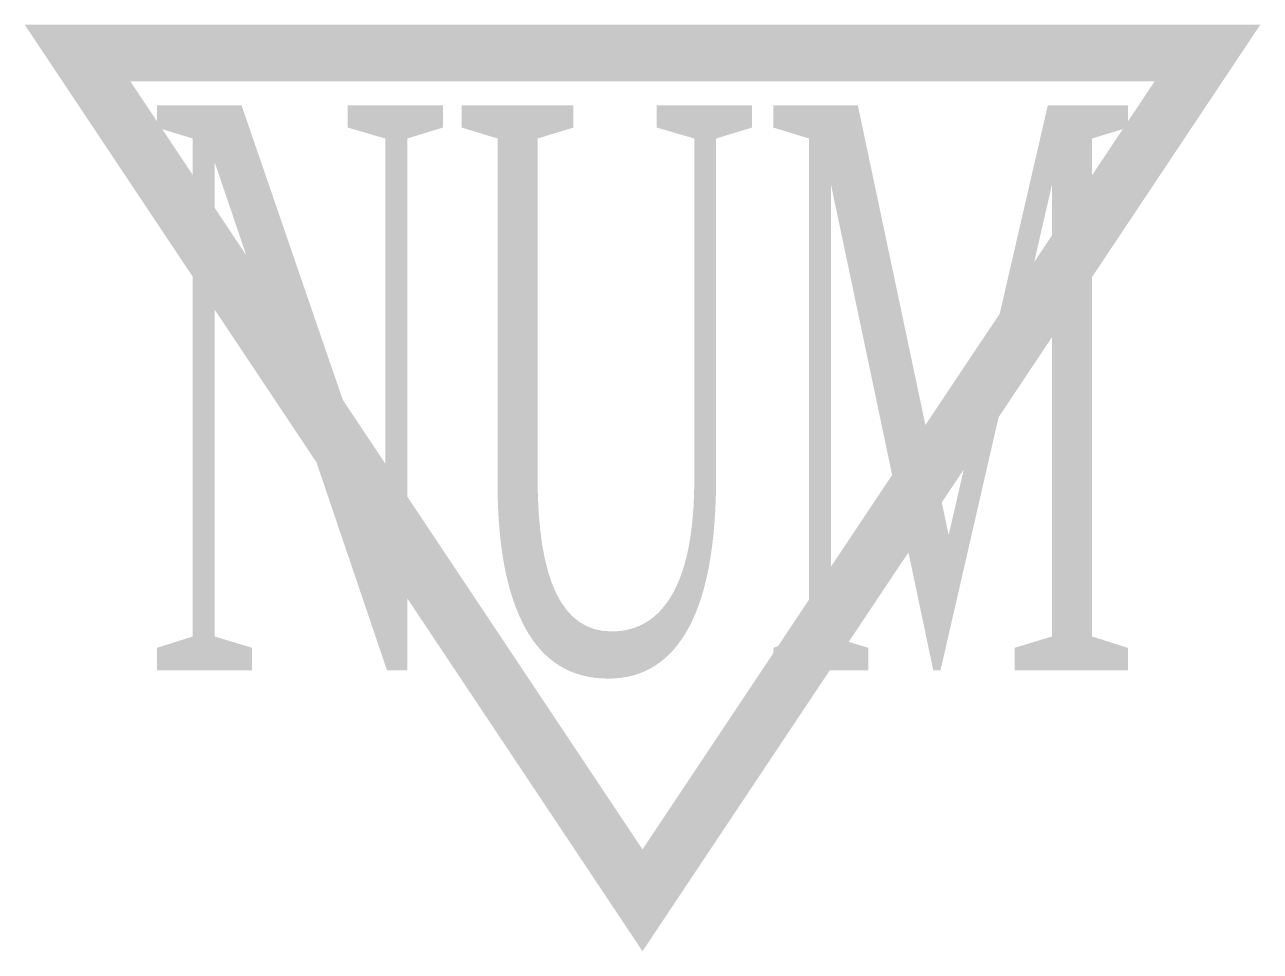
# Model space of a CAD drawing. Header units: millimetres. Extents: x -2.19 to 2.19, y -3.18 to 0.1.
import ezdxf
from ezdxf.enums import TextEntityAlignment as Align

# ---------------------------------------------------------------- set-up
doc = ezdxf.new("R2010")
doc.units = ezdxf.units.MM
doc.layers.add('共用', color=7, linetype='Continuous')
doc.styles.add('CHINESE', font='TIMES.TTF', dxfattribs={"width": 0.75, "height": 3})

msp = doc.modelspace()

# ---------------------------------------------------------------- linework, layer by layer
at = {"layer": '共用', "const_width": 0.2}
msp.add_lwpolyline([(-2, 0), (0, -3), (2, 0)], close=True, dxfattribs=at)

# ---------------------------------------------------------------- texts
at = {"style": 'CHINESE', "width": 0.5}
msp.add_attdef('NUM', text='6', height=2, dxfattribs=at).set_placement((0, -1.2), align=Align.MIDDLE)

doc.saveas('drawing.dxf')
